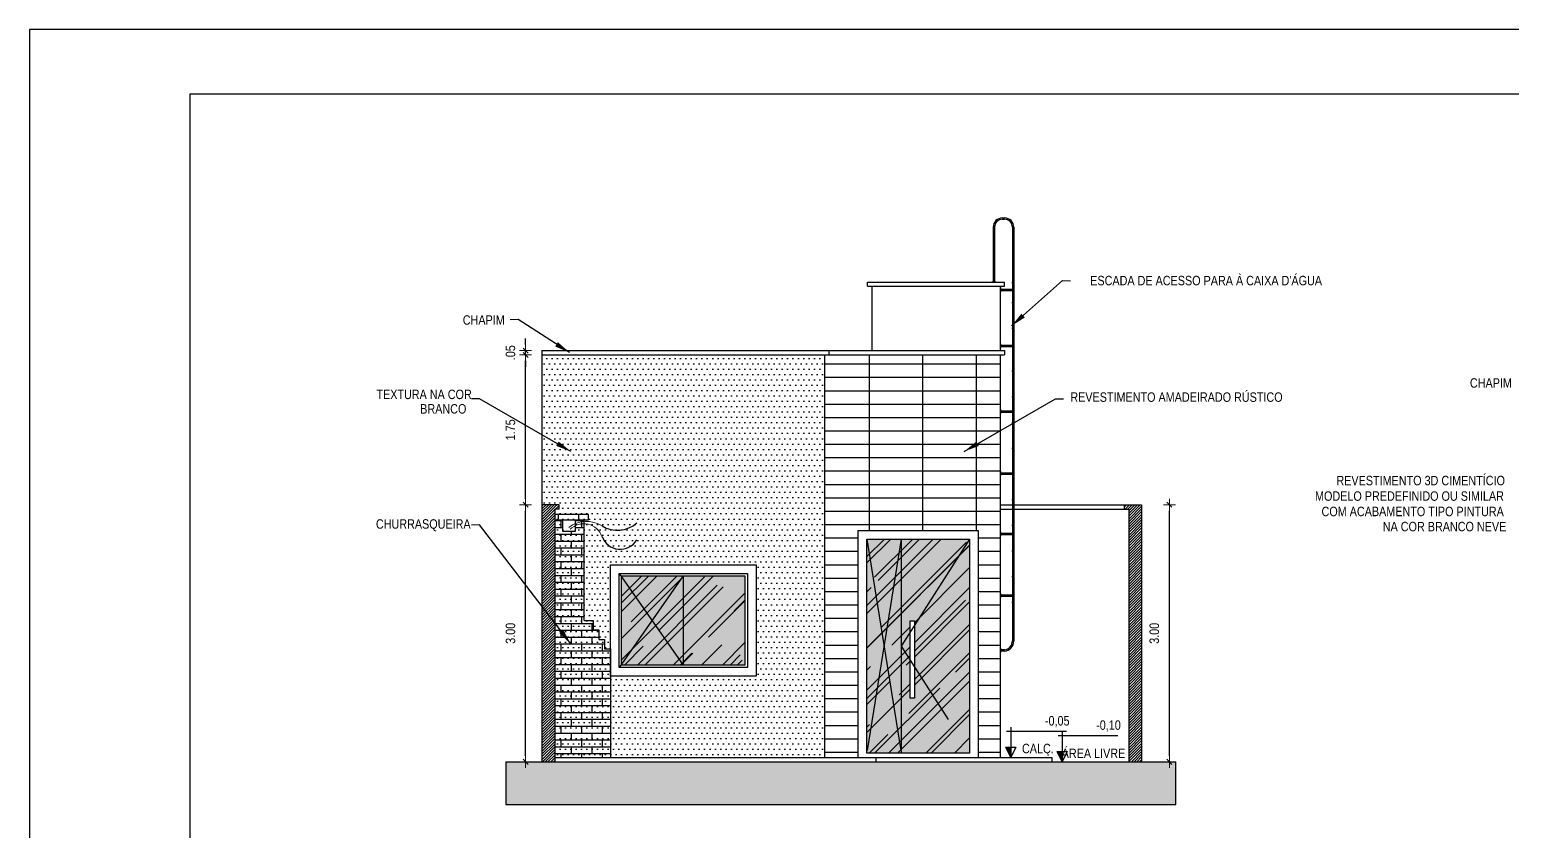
# Model space of a CAD drawing. Header units: millimetres. Extents: x -677 to -23, y -135 to 1112.
# Drawn here: x -227.97 to -210.68, y 873.78 to 883.13 of the extents above; entities that cross this region are included whole.
import ezdxf
from ezdxf.enums import TextEntityAlignment as Align

# ---------------------------------------------------------------- set-up
doc = ezdxf.new("R2010")
doc.units = ezdxf.units.MM
doc.header["$LTSCALE"] = 20
doc.header["$MEASUREMENT"] = 0
doc.header["$PDSIZE"] = -5
doc.linetypes.add('CONTINU', pattern=[0])
doc.linetypes.add('HIDDEN2', pattern=[0.1875, 0.125, -0.0625])
doc.layers.get('0').update_dxf_attribs({"linetype": 'CONTINUOUS'})
doc.layers.get('Defpoints').update_dxf_attribs({"linetype": 'CONTINUOUS'})
for name, color, linetype in [('alfa_145_colori', 7, 'CONTINUOUS'), ('COTA', 7, 'CONTINUOUS'), ('COTAS', 7, 'CONTINUOUS'), ('E-hatch', 8, 'CONTINUOUS'), ('E-txt-g', 3, 'CONTINUOUS'), ('V2', 11, 'CONTINUOUS')]:
    doc.layers.add(name, color=color, linetype=linetype)
for name, color, linetype, lineweight in [('AMBIENTACIÓN', 3, 'CONTINUOUS', 0), ('E-Cta-W', 7, 'CONTINUOUS', 20), ('E-Pen-C', 4, 'CONTINUOUS', 15), ('E-Pen-G', 3, 'CONTINUOUS', 30), ('E-Txt-W', 7, 'CONTINUOUS', 20)]:
    doc.layers.add(name, color=color, linetype=linetype, lineweight=lineweight)
doc.styles.add('F2', font='swissc.ttf')
doc.styles.add('REG60', font='romans.shx', dxfattribs={"width": 0.8, "height": 0.15})
doc.styles.add('REG80', font='romans.shx', dxfattribs={"width": 0.8, "height": 0.2})
doc.dimstyles.new('DIMENSION-1', dxfattribs={"dimtxt": 0.11, "dimasz": 0.07, "dimexe": 1, "dimexo": 0, "dimgap": 0.12, "dimtad": 1, "dimzin": 7, "dimdsep": 46, "dimtxsty": 'F2', "dimblk1": 'TRACO', "dimblk2": 'TRACO', "dimsah": 1, "dimcen": 1, "dimse1": 1, "dimse2": 1, "dimclrd": 256, "dimclre": 256, "dimclrt": 6, "dimadec": 0, "dimazin": 0, "dimtfac": 1, "dimtix": 1, "dimtmove": 2, "dimatfit": 3, "dimldrblk": 'TRACO', "dimfxl": 1, "dimtolj": 1, "dimtzin": 0, "dimarcsym": 0})
doc.dimstyles.get("Standard").update_dxf_attribs({"dimtxt": 0.18, "dimasz": 0.18, "dimexe": 0.18, "dimexo": 0.0625, "dimgap": 0.09, "dimtad": 0, "dimtih": 1, "dimtoh": 1, "dimdec": 4, "dimzin": 0, "dimdsep": 46, "dimtxsty": 'Standard', "dimcen": 0.09, "dimadec": 0, "dimazin": 0, "dimtfac": 1, "dimtdec": 4, "dimtofl": 0, "dimtmove": 0, "dimatfit": 3, "dimfxl": 1, "dimtolj": 1, "dimtzin": 0, "dimarcsym": 0})
pattern_1 = [(7e-15, (-139.68553, 138.66608), (0.03125, 0.0625), [0, -0.0625])]
pattern_2 = [(45, (-139.61022, 129.3782), (0.29698485, 0.7919596), [5.25, -0.7, 1.75, -0.35]), (45, (-139.4048, 129.8311), (-0.57664558, 0.08167083), [1.05, -0.1155, 2.1, -0.2625]), (45, (-139.69684, 129.7123), (1.1211178, 1.45275088), [2.8, -0.49, 1.4, -0.35])]

# ---------------------------------------------------------------- blocks, each defined once
blk = doc.blocks.new('TXT-AMB75')
at = {"layer": 'E-txt-g', "style": 'REG80', "width": 0.8, "flags": 8}
blk.add_attdef('TXT', text='', height=0.2, dxfattribs=at).set_placement((0.005, 0.296), align=Align.CENTER)
at = {"layer": 'E-Txt-W', "style": 'REG60', "width": 0.8, "flags": 8}
blk.add_attdef('TXT', text='', height=0.15, dxfattribs=at).set_placement((0.005, 0.027), align=Align.CENTER)
blk = doc.blocks.new('TRACO')
at = {"layer": 'E-Pen-C'}
for p, q in [((-1, 0), (1, 0)), ((0, 1), (0, -1))]:
    blk.add_line(p, q, dxfattribs=at)
at = {"layer": 'E-Pen-G'}
blk.add_line((-0.42, -0.42), (0.42, 0.42), dxfattribs=at)
blk = doc.blocks.new('*D880')
at = {"color": 4, "lineweight": -2}
blk.add_line((-222.182, 874.652), (-222.182, 877.512), dxfattribs=at)
at = {"layer": 'Defpoints', "color": 0, "linetype": 'Continuous'}
for p in [(-222.182, 877.582), (-221.985, 877.582), (-221.985, 874.582)]:
    blk.add_point(p, dxfattribs=at)
at = {"color": 4, "linetype": 'Continuous', "lineweight": -2, "xscale": 0.07, "yscale": 0.07, "zscale": 0.07}
for p, rotation in [((-222.182, 877.582), 90), ((-222.182, 874.582), 270)]:
    blk.add_blockref('TRACO', p, dxfattribs=dict(at, rotation=rotation))
at = {"color": 4, "linetype": 'Continuous', "insert": (-222.358, 876.082), "char_height": 0.11, "attachment_point": 5, "rotation": 90, "style": 'F2'}
blk.add_mtext('\\A1;3.00', dxfattribs=at)
blk = doc.blocks.new('*D881')
at = {"color": 4, "lineweight": -2}
blk.add_line((-222.182, 877.652), (-222.182, 879.262), dxfattribs=at)
at = {"layer": 'Defpoints', "color": 0, "linetype": 'Continuous'}
for p in [(-222.182, 879.332), (-221.985, 879.332), (-221.985, 877.582)]:
    blk.add_point(p, dxfattribs=at)
at = {"color": 4, "linetype": 'Continuous', "lineweight": -2, "xscale": 0.07, "yscale": 0.07, "zscale": 0.07}
for p, rotation in [((-222.182, 879.332), 90), ((-222.182, 877.582), 270)]:
    blk.add_blockref('TRACO', p, dxfattribs=dict(at, rotation=rotation))
at = {"color": 4, "linetype": 'Continuous', "insert": (-222.358, 878.457), "char_height": 0.11, "attachment_point": 5, "rotation": 90, "style": 'F2'}
blk.add_mtext('\\A1;1.75', dxfattribs=at)
blk = doc.blocks.new('*D882')
at = {"color": 4, "lineweight": -2}
for p, q in [((-222.182, 879.452), (-222.182, 879.522)), ((-222.182, 879.332), (-222.182, 879.382)), ((-222.182, 879.262), (-222.182, 879.192))]:
    blk.add_line(p, q, dxfattribs=at)
at = {"layer": 'Defpoints', "color": 0, "linetype": 'Continuous'}
for p in [(-222.182, 879.382), (-221.985, 879.382), (-221.985, 879.332)]:
    blk.add_point(p, dxfattribs=at)
at = {"color": 4, "linetype": 'Continuous', "lineweight": -2, "xscale": 0.07, "yscale": 0.07, "zscale": 0.07}
for p, rotation in [((-222.182, 879.382), 270), ((-222.182, 879.332), 90)]:
    blk.add_blockref('TRACO', p, dxfattribs=dict(at, rotation=rotation))
at = {"color": 4, "linetype": 'Continuous', "insert": (-222.358, 879.357), "char_height": 0.11, "attachment_point": 5, "rotation": 90, "style": 'F2'}
blk.add_mtext('\\A1;.05', dxfattribs=at)
blk = doc.blocks.new('*D883')
at = {"color": 4, "lineweight": -2}
blk.add_line((-214.667, 874.652), (-214.667, 877.512), dxfattribs=at)
at = {"layer": 'Defpoints', "color": 0, "linetype": 'Continuous'}
for p in [(-214.991, 877.582), (-214.667, 877.582), (-214.991, 874.582)]:
    blk.add_point(p, dxfattribs=at)
at = {"color": 4, "linetype": 'Continuous', "lineweight": -2, "xscale": 0.07, "yscale": 0.07, "zscale": 0.07}
for p, rotation in [((-214.667, 877.582), 90), ((-214.667, 874.582), 270)]:
    blk.add_blockref('TRACO', p, dxfattribs=dict(at, rotation=rotation))
at = {"color": 4, "linetype": 'Continuous', "insert": (-214.843, 876.082), "char_height": 0.11, "attachment_point": 5, "rotation": 90, "style": 'F2'}
blk.add_mtext('\\A1;3.00', dxfattribs=at)

msp = doc.modelspace()

# ---------------------------------------------------------------- hatches: boundary and pattern name
h = msp.add_hatch()
h.set_pattern_fill('DOTS', color=6, style=0)
h.set_pattern_definition(pattern_1)
h.paths.add_polyline_path([(-221.447, 877.467), (-221.447, 877.407), (-221.497, 877.407), (-221.497, 876.232), (-221.395, 876.232), (-221.395, 876.121), (-221.328, 876.121), (-221.328, 876.01), (-221.261, 876.01), (-221.261, 875.899), (-221.191, 875.899), (-221.191, 876.882), (-219.491, 876.882), (-219.491, 875.582), (-221.192, 875.582), (-221.192, 874.632), (-218.691, 874.632), (-218.691, 879.332), (-221.991, 879.332), (-221.991, 877.582), (-221.791, 877.582), (-221.791, 877.532), (-221.841, 877.532), (-221.841, 877.467)])
at = {"linetype": 'Continuous'}
h = msp.add_hatch(dxfattribs=at)
h.set_pattern_fill('GRATE', color=8, scale=5, style=0)
h.set_pattern_definition([(0, (-84.41893, 307.66377), (0, 0.15625), []), (90, (-84.41893, 307.6638), (-0.625, 4e-17), [])])
h.paths.add_polyline_path([(-216.641, 879.332), (-218.641, 879.332), (-218.691, 879.332), (-218.691, 874.632), (-218.298, 874.632), (-218.298, 877.282), (-216.899, 877.282), (-216.899, 874.632), (-216.641, 874.632)])
h = msp.add_hatch()
h.set_pattern_fill('DOTS,_O', color=4)
h.set_pattern_definition(pattern_1)
h.paths.add_polyline_path([(-221.497, 877.407), (-221.605, 877.407), (-221.605, 877.36, -0.082685), (-221.497, 877.387)])
h.paths.add_polyline_path([(-221.447, 877.467), (-221.841, 877.467), (-221.841, 877.407), (-221.447, 877.407)])
h = msp.add_hatch()
h.set_pattern_fill('DOTS,_O', color=4)
h.set_pattern_definition(pattern_1)
h.paths.add_polyline_path([(-221.497, 877.362, 0.124316), (-221.605, 877.337), (-221.605, 877.27), (-221.746, 877.27), (-221.746, 877.407), (-221.841, 877.407), (-221.841, 874.632), (-221.192, 874.632), (-221.192, 875.899), (-221.261, 875.899), (-221.261, 876.01), (-221.328, 876.01), (-221.328, 876.121), (-221.395, 876.121), (-221.395, 876.232), (-221.497, 876.232)])
h.paths.add_polyline_path([(-221.497, 877.362), (-221.497, 877.387, 0.082685), (-221.605, 877.36), (-221.605, 877.337, -0.124316)], flags=17)
at = {"layer": 'alfa_145_colori'}
h = msp.add_hatch(color=254, dxfattribs=at)
h.set_gradient(color1=(194, 211, 224), one_color=1, tint=1, name='CURVED')
h.paths.add_polyline_path([(-217.798, 877.182), (-218.198, 877.182), (-217.998, 875.932)])
h.paths.add_polyline_path([(-218.198, 877.182), (-218.198, 874.682), (-217.998, 875.932)])
h.paths.add_polyline_path([(-217.798, 877.182), (-217.998, 875.932), (-217.798, 874.682)])
h.paths.add_polyline_path([(-217.998, 875.932), (-218.198, 874.682), (-217.798, 874.682)])
h.paths.add_polyline_path([(-217.693, 876.098), (-217.798, 875.932), (-217.693, 875.767)])
h.paths.add_polyline_path([(-216.999, 877.182), (-217.644, 876.173), (-217.644, 875.692), (-216.999, 874.682)])
h.paths.add_polyline_path([(-217.644, 875.692), (-217.644, 875.326), (-217.693, 875.326), (-217.693, 875.767), (-217.798, 875.932), (-217.798, 874.682), (-216.999, 874.682)])
h.paths.add_polyline_path([(-216.999, 877.182), (-217.798, 877.182), (-217.798, 875.932), (-217.693, 876.098), (-217.693, 876.229), (-217.644, 876.229), (-217.644, 876.173)])
h = msp.add_hatch(color=254, dxfattribs=at)
h.set_gradient(color1=(194, 211, 224), one_color=1, tint=1, name='CURVED')
h.paths.add_polyline_path([(-220.341, 876.752), (-221.061, 876.752), (-221.061, 876.74), (-220.705, 876.232)])
h.paths.add_polyline_path([(-221.061, 876.74), (-221.061, 875.725), (-220.705, 876.232)])
h.paths.add_polyline_path([(-220.705, 876.232), (-221.061, 875.725), (-221.061, 875.712), (-220.341, 875.712)])
h.paths.add_polyline_path([(-220.341, 876.752), (-220.705, 876.232), (-220.341, 875.712)])
h.paths.add_polyline_path([(-219.621, 876.752), (-220.341, 876.752), (-220.341, 875.712), (-219.621, 875.712)])
at = {"layer": 'COTA', "linetype": 'Continuous'}
h = msp.add_hatch(dxfattribs=at)
h.set_pattern_fill('AR-BRSTD', scale=0.03, style=0)
h.set_pattern_definition([(7e-15, (-138.63886, 138.66608), (0, 0.08001), []), (90, (-138.63886, 138.66608), (-0.12, 0.08001), [0.08001, -0.08001])])
h.paths.add_polyline_path([(-221.497, 877.407), (-221.605, 877.407), (-221.605, 877.36, -0.082685), (-221.497, 877.387)])
h.paths.add_polyline_path([(-221.447, 877.467), (-221.841, 877.467), (-221.841, 877.407), (-221.447, 877.407)])
h = msp.add_hatch(dxfattribs=at)
h.set_pattern_fill('AR-BRSTD', scale=0.03, style=0)
h.set_pattern_definition([(7e-15, (-139.68553, 138.66608), (0, 0.08001), []), (90, (-139.68553, 138.66608), (-0.12, 0.08001), [0.08001, -0.08001])])
h.paths.add_polyline_path([(-221.497, 877.362, 0.124316), (-221.605, 877.337), (-221.605, 877.27), (-221.746, 877.27), (-221.746, 877.407), (-221.841, 877.407), (-221.841, 874.632), (-221.192, 874.632), (-221.192, 875.899), (-221.261, 875.899), (-221.261, 876.01), (-221.328, 876.01), (-221.328, 876.121), (-221.395, 876.121), (-221.395, 876.232), (-221.497, 876.232)])
h.paths.add_polyline_path([(-221.497, 877.387, 0.082685), (-221.605, 877.36), (-221.605, 877.337, -0.124316), (-221.497, 877.362)], flags=17)
h = msp.add_hatch(dxfattribs=at)
h.set_pattern_fill('AR-RROOF', color=8, scale=0.35, angle=45, style=0)
h.set_pattern_definition(pattern_2)
h.paths.add_polyline_path([(-217.798, 877.182), (-218.198, 877.182), (-217.998, 875.932)])
h.paths.add_polyline_path([(-218.198, 877.182), (-218.198, 874.682), (-217.998, 875.932)])
h.paths.add_polyline_path([(-217.798, 877.182), (-217.998, 875.932), (-217.798, 874.682)])
h.paths.add_polyline_path([(-217.998, 875.932), (-218.198, 874.682), (-217.798, 874.682)])
h.paths.add_polyline_path([(-217.693, 876.098), (-217.798, 875.932), (-217.693, 875.767)])
h.paths.add_polyline_path([(-216.999, 877.182), (-217.644, 876.173), (-217.644, 875.692), (-216.999, 874.682)])
h.paths.add_polyline_path([(-217.644, 875.692), (-217.644, 875.326), (-217.693, 875.326), (-217.693, 875.767), (-217.798, 875.932), (-217.798, 874.682), (-216.999, 874.682)])
h.paths.add_polyline_path([(-216.999, 877.182), (-217.798, 877.182), (-217.798, 875.932), (-217.693, 876.098), (-217.693, 876.229), (-217.644, 876.229), (-217.644, 876.173)])
h = msp.add_hatch(dxfattribs=at)
h.set_pattern_fill('AR-RROOF', color=8, scale=0.35, angle=45, style=0)
h.set_pattern_definition(pattern_2)
h.paths.add_polyline_path([(-220.341, 876.752), (-221.061, 876.752), (-221.061, 876.74), (-220.705, 876.232)])
h.paths.add_polyline_path([(-221.061, 876.74), (-221.061, 875.725), (-220.705, 876.232)])
h.paths.add_polyline_path([(-220.705, 876.232), (-221.061, 875.725), (-221.061, 875.712), (-220.341, 875.712)])
h.paths.add_polyline_path([(-220.341, 876.752), (-220.705, 876.232), (-220.341, 875.712)])
h.paths.add_polyline_path([(-219.621, 876.752), (-220.341, 876.752), (-220.341, 875.712), (-219.621, 875.712)])
at = {"layer": 'COTAS', "linetype": 'CONTINU'}
h = msp.add_hatch(dxfattribs=at)
h.set_pattern_fill('ANSI38', color=8, scale=0.25, style=0)
h.set_pattern_definition([(45, (-139.685533, 138.666077), (-0.0220970869, 0.0220970869), []), (135, (-139.685533, 138.666077), (-0.0662912607, 0.0220970869), [0.078125, -0.046875])])
h.paths.add_polyline_path([(-214.593, 874.082), (-214.593, 874.582), (-222.411, 874.582), (-222.411, 874.082)])
at = {"layer": 'E-hatch'}
h = msp.add_hatch(dxfattribs=at)
h.set_pattern_fill('ANSI31', color=256, scale=0.18, style=0)
h.set_pattern_definition([(45, (-139.685533, 138.666077), (-0.0159099026, 0.0159099026), [])])
h.paths.add_polyline_path([(-221.841, 877.532), (-221.791, 877.532), (-221.791, 877.582), (-221.991, 877.582), (-221.991, 874.582), (-221.841, 874.582)])
h.paths.add_polyline_path([(-215.141, 874.582), (-214.991, 874.582), (-214.991, 877.582), (-215.191, 877.582), (-215.191, 877.532), (-215.141, 877.532)])

# ---------------------------------------------------------------- linework, layer by layer
at = {"color": 5, "linetype": 'Continuous'}
for p, q in [((-221.991, 879.382), (-221.991, 874.582)), ((-221.991, 879.382), (-218.641, 879.382)), ((-218.641, 879.382), (-218.641, 879.332)), ((-221.991, 879.332), (-218.641, 879.332)), ((-218.691, 879.332), (-218.691, 874.632)), ((-221.991, 877.582), (-221.991, 874.582)), ((-221.791, 877.582), (-221.991, 877.582)), ((-221.841, 877.532), (-221.841, 874.582)), ((-221.841, 877.532), (-221.841, 874.582)), ((-221.791, 877.532), (-221.841, 877.532)), ((-221.791, 877.532), (-221.791, 877.582)), ((-215.191, 877.582), (-214.991, 877.582)), ((-215.191, 877.532), (-215.191, 877.582)), ((-215.191, 877.532), (-215.141, 877.532)), ((-215.141, 877.532), (-215.141, 874.582)), ((-214.991, 877.582), (-214.991, 874.582)), ((-221.841, 874.632), (-218.091, 874.632))]:
    msp.add_line(p, q, dxfattribs=at)
at = {"color": 2, "linetype": 'Continuous'}
for p, q in [((-218.641, 879.382), (-216.591, 879.382)), ((-216.591, 879.382), (-216.591, 879.332)), ((-218.641, 879.332), (-216.591, 879.332)), ((-216.641, 879.332), (-216.641, 874.632)), ((-221.497, 876.232, -0.247), (-221.497, 877.407, -0.247)), ((-218.091, 874.632), (-216.041, 874.632)), ((-216.041, 874.632), (-216.041, 874.582))]:
    msp.add_line(p, q, dxfattribs=at)
at = {"color": 8, "linetype": 'Continuous'}
for p, q in [((-216.641, 877.582), (-215.191, 877.582)), ((-216.641, 877.532), (-215.191, 877.532)), ((-220.341, 876.752), (-220.341, 875.712)), ((-222.411, 874.582), (-222.411, 874.082))]:
    msp.add_line(p, q, dxfattribs=at)
at = {"color": 7, "linetype": 'Continuous'}
msp.add_line((-217.798, 877.182), (-217.798, 874.682), dxfattribs=at)
at = {"color": 8, "linetype": 'HIDDEN2'}
for p, q in [((-221.091, 876.782), (-220.341, 875.712)), ((-220.341, 876.752), (-221.091, 875.682))]:
    msp.add_line(p, q, dxfattribs=at)
for p, q in [((-216.567, 874.941), (-215.868, 874.941)), ((-216.518, 874.987), (-216.518, 874.632)), ((-215.967, 874.891), (-215.268, 874.891)), ((-215.918, 874.937), (-215.918, 874.582)), ((-216.579, 874.754), (-216.518, 874.632)), ((-216.579, 874.754), (-216.457, 874.754)), ((-216.518, 874.632), (-216.457, 874.754)), ((-215.979, 874.704), (-215.918, 874.582)), ((-215.979, 874.704), (-215.857, 874.704)), ((-215.918, 874.582), (-215.857, 874.704))]:
    msp.add_line(p, q)
at = {"color": 1, "linetype": 'Continuous'}
msp.add_line((-222.411, 874.582), (-214.593, 874.582), dxfattribs=at)
at = {"color": 2}
msp.add_lwpolyline([(-227.971, 838.578), (-164.891, 838.578), (-164.891, 883.128), (-227.971, 883.128)], close=True, dxfattribs=at)
at = {"color": 5, "linetype": 'Continuous'}
msp.add_lwpolyline([(-226.096, 882.378), (-165.641, 882.378), (-165.641, 839.328), (-226.096, 839.328)], close=True, dxfattribs=at)
at = {"color": 2, "linetype": 'Continuous'}
for points in [[(-221.841, 877.407), (-221.447, 877.407), (-221.447, 877.467), (-221.841, 877.467)], [(-221.746, 877.407), (-221.605, 877.407), (-221.605, 877.27), (-221.746, 877.27)]]:
    msp.add_lwpolyline(points, close=True, dxfattribs=at)
at = {"color": 7, "linetype": 'Continuous'}
msp.add_lwpolyline([(-218.298, 874.632), (-218.298, 877.282), (-216.899, 877.282), (-216.899, 874.632)], dxfattribs=at)
for points in [[(-218.198, 877.182), (-216.999, 877.182), (-216.999, 874.682), (-218.198, 874.682)], [(-221.191, 876.882), (-219.491, 876.882), (-219.491, 875.582), (-221.191, 875.582)], [(-221.091, 876.782), (-219.591, 876.782), (-219.591, 875.682), (-221.091, 875.682)], [(-217.693, 876.229), (-217.644, 876.229), (-217.644, 875.326), (-217.693, 875.326)]]:
    msp.add_lwpolyline(points, close=True, dxfattribs=at)
at = {"color": 8, "linetype": 'HIDDEN2', "flags": 128}
for points in [[(-217.798, 877.182), (-218.198, 874.682)], [(-218.198, 877.182), (-217.798, 874.682)], [(-216.999, 877.182), (-217.798, 875.932), (-216.999, 874.682)]]:
    msp.add_lwpolyline(points, dxfattribs=at)
at = {"color": 8, "linetype": 'Continuous'}
msp.add_lwpolyline([(-221.061, 876.752), (-219.621, 876.752), (-219.621, 875.712), (-221.061, 875.712)], close=True, dxfattribs=at)
at = {"color": 2, "linetype": 'Continuous'}
msp.add_lwpolyline([(-221.497, 876.232), (-221.395, 876.232), (-221.395, 876.121), (-221.328, 876.121), (-221.328, 876.01), (-221.261, 876.01), (-221.261, 875.899), (-221.192, 875.899), (-221.192, 874.632)], dxfattribs=at)
at = {"color": 5, "linetype": 'Continuous'}
msp.add_lwpolyline([(-218.091, 874.582), (-218.091, 874.632)], dxfattribs=at)
for points in [[(-216.579, 874.754), (-216.518, 874.754), (-216.518, 874.632)], [(-215.979, 874.704), (-215.918, 874.704), (-215.918, 874.582)]]:
    msp.add_solid(points)
at = {"layer": 'AMBIENTACIÓN', "color": 8, "lineweight": 13}
for centre, radius, start, end in [((-221.47, 877.049), 0.339, 57.827, 127.5649), ((-221.503, 877.135), 0.226, 19.7695, 134.6926)]:
    msp.add_arc(centre, radius, start, end, dxfattribs=at)
at = {"layer": 'COTAS', "color": 8, "linetype": 'CONTINU'}
for p, q in [((-214.593, 874.082), (-214.593, 874.582)), ((-222.411, 874.082), (-214.593, 874.082))]:
    msp.add_line(p, q, dxfattribs=at)
at = {"layer": 'COTAS', "color": 8}
for centre, radius, start, end in [((-221.109, 877.623), 0.339, 237.827, 311.9573), ((-221.077, 877.289), 0.226, 199.7695, 329.1684)]:
    msp.add_arc(centre, radius, start, end, dxfattribs=at)
at = {"layer": 'V2', "color": 8}
for p, q in [((-216.616, 880.93), (-216.591, 880.93)), ((-216.616, 880.914), (-216.591, 880.914)), ((-216.724, 880.822), (-216.724, 880.182)), ((-216.708, 880.822), (-216.708, 880.182)), ((-216.499, 880.822), (-216.499, 875.992)), ((-216.483, 880.822), (-216.483, 875.992)), ((-218.191, 880.182), (-216.591, 880.182)), ((-218.191, 880.132), (-218.191, 880.182)), ((-218.191, 880.132), (-216.591, 880.132)), ((-218.141, 880.132), (-218.141, 879.382)), ((-216.741, 880.183), (-216.691, 880.183)), ((-216.741, 880.182), (-216.741, 880.183)), ((-216.741, 880.182), (-216.691, 880.182)), ((-216.691, 880.182), (-216.691, 880.183)), ((-216.641, 880.132), (-216.591, 880.132)), ((-216.641, 880.132), (-216.641, 879.382)), ((-216.641, 880.117), (-216.641, 880.067)), ((-216.641, 880.117), (-216.64, 880.117)), ((-216.641, 880.1), (-216.499, 880.1)), ((-216.641, 880.084), (-216.499, 880.084)), ((-216.641, 880.067), (-216.64, 880.067)), ((-216.64, 880.117), (-216.64, 880.067)), ((-216.591, 880.132), (-216.591, 880.182)), ((-216.641, 879.462), (-216.641, 879.412)), ((-216.641, 879.462), (-216.64, 879.462)), ((-216.641, 879.445), (-216.499, 879.445)), ((-216.641, 879.429), (-216.499, 879.429)), ((-216.641, 879.412), (-216.64, 879.412)), ((-216.64, 879.462), (-216.64, 879.412)), ((-216.64, 879.429), (-216.64, 879.445)), ((-216.641, 878.697), (-216.641, 878.647)), ((-216.641, 878.697), (-216.64, 878.697)), ((-216.641, 878.68), (-216.499, 878.68)), ((-216.641, 878.664), (-216.499, 878.664)), ((-216.641, 878.647), (-216.64, 878.647)), ((-216.64, 878.697), (-216.64, 878.647)), ((-216.64, 878.664), (-216.64, 878.68)), ((-216.641, 877.973), (-216.641, 877.923)), ((-216.641, 877.973), (-216.64, 877.973)), ((-216.641, 877.956), (-216.499, 877.956)), ((-216.64, 877.973), (-216.64, 877.923)), ((-216.64, 877.94), (-216.64, 877.956)), ((-216.641, 877.94), (-216.499, 877.94)), ((-216.641, 877.923), (-216.64, 877.923)), ((-216.641, 877.267), (-216.641, 877.217)), ((-216.641, 877.267), (-216.64, 877.267)), ((-216.64, 877.267), (-216.64, 877.217)), ((-216.641, 877.25), (-216.499, 877.25)), ((-216.641, 877.234), (-216.499, 877.234)), ((-216.641, 877.217), (-216.64, 877.217)), ((-216.64, 877.234), (-216.64, 877.25)), ((-216.641, 876.548), (-216.641, 876.498)), ((-216.641, 876.548), (-216.64, 876.548)), ((-216.641, 876.531), (-216.499, 876.531)), ((-216.641, 876.515), (-216.499, 876.515)), ((-216.641, 876.498), (-216.64, 876.498)), ((-216.64, 876.548), (-216.64, 876.498)), ((-216.64, 876.515), (-216.64, 876.531)), ((-216.641, 875.907), (-216.641, 875.857)), ((-216.641, 875.907), (-216.64, 875.907)), ((-216.591, 875.89), (-216.641, 875.89)), ((-216.64, 875.907), (-216.64, 875.857)), ((-216.64, 875.874), (-216.64, 875.89)), ((-216.591, 875.874), (-216.641, 875.874)), ((-216.641, 875.857), (-216.64, 875.857))]:
    msp.add_line(p, q, dxfattribs=at)
for centre in [(-216.491, 880.174), (-216.491, 879.942), (-216.491, 879.642), (-216.491, 879.442), (-216.491, 879.142), (-216.491, 878.842), (-216.491, 878.542), (-216.491, 878.242), (-216.491, 877.942), (-216.491, 877.642), (-216.491, 877.342), (-216.491, 877.042), (-216.491, 876.742), (-216.491, 876.442)]:
    msp.add_circle(centre, 0.008, dxfattribs=at)
for centre, radius, start, end in [((-216.616, 880.822), 0.108, 90, 180), ((-216.616, 880.822), 0.092, 90, 180), ((-216.591, 880.822), 0.108, 0, 90), ((-216.591, 880.822), 0.092, 0, 90), ((-216.6, 875.991), 0.117, 274.3761, 0.691), ((-216.6, 875.991), 0.101, 275.1065, 0.7951)]:
    msp.add_arc(centre, radius, start, end, dxfattribs=at)

# ---------------------------------------------------------------- block references
ref = msp.add_blockref('TXT-AMB75', (-215.98, 874.79), dxfattribs=dict(xscale=0.7290000000000001, yscale=0.7290000000000001, zscale=0.7290000000000001))
ref.add_attrib('TXT', '-0,05', dxfattribs={"layer": 'E-txt-g', "color": 2, "height": 0.11, "style": 'F2'}).set_placement((-215.976, 875.006), align=Align.CENTER)
ref = msp.add_blockref('TXT-AMB75', (-215.38, 874.74), dxfattribs=dict(xscale=0.7290000000000001, yscale=0.7290000000000001, zscale=0.7290000000000001))
ref.add_attrib('TXT', '-0,10', dxfattribs={"layer": 'E-txt-g', "color": 2, "height": 0.11, "style": 'F2'}).set_placement((-215.378, 874.956), align=Align.CENTER)
ref = msp.add_blockref('TXT-AMB75', (-216.205, 874.466), dxfattribs=dict(xscale=0.7290000000000001, yscale=0.7290000000000001, zscale=0.7290000000000001))
ref.add_attrib('TXT', 'CALÇ.', dxfattribs={"layer": 'E-txt-g', "color": 2, "height": 0.11, "style": 'F2'}).set_placement((-216.202, 874.682), align=Align.CENTER)
ref = msp.add_blockref('TXT-AMB75', (-215.555, 874.41), dxfattribs=dict(xscale=0.7290000000000001, yscale=0.7290000000000001, zscale=0.7290000000000001))
ref.add_attrib('TXT', 'ÁREA LIVRE', dxfattribs={"layer": 'E-txt-g', "color": 2, "height": 0.11, "style": 'F2'}).set_placement((-215.553, 874.626), align=Align.CENTER)

# ---------------------------------------------------------------- texts
at = {"color": 4, "style": 'F2'}
for s, p in [("ESCADA DE ACESSO PARA À CAIXA D'ÁGUA", (-215.591, 880.144)), ('CHAPIM', (-222.915, 879.684)), ('CHAPIM', (-211.159, 878.949)), ('TEXTURA NA COR', (-223.923, 878.816)), ('REVESTIMENTO AMADEIRADO RÚSTICO', (-215.823, 878.784)), ('BRANCO', (-223.412, 878.647)), ('REVESTIMENTO 3D CIMENTÍCIO', (-212.717, 877.81, -9.719)), ('MODELO PREDEFINIDO OU SIMILAR', (-212.967, 877.629, -9.719)), ('COM ACABAMENTO TIPO PINTURA', (-212.891, 877.449, -9.719)), ('CHURRASQUEIRA', (-223.929, 877.303)), ('NA COR BRANCO NEVE', (-212.176, 877.273, -9.719))]:
    msp.add_text(s, height=0.11, dxfattribs=at).set_placement(p)

# ---------------------------------------------------------------- dimensions: what is measured, and where the dimension line sits
at = {"color": 8, "linetype": 'Continuous'}
for base, p1, p2, picture, middle in [((-222.182, 879.382), (-221.985, 879.332), (-221.985, 879.382), '*D882', (-222.358, 879.357)), ((-222.182, 879.332), (-221.985, 877.582), (-221.985, 879.332), '*D881', (-222.358, 878.457)), ((-222.182, 877.582), (-221.985, 874.582), (-221.985, 877.582), '*D880', (-222.358, 876.082)), ((-214.667, 877.582), (-214.991, 874.582), (-214.991, 877.582), '*D883', (-214.843, 876.082))]:
    dim = msp.add_linear_dim(base=base, p1=p1, p2=p2, angle=90, dimstyle='DIMENSION-1', override={"dimclrd": 4, "dimclrt": 4, "dimadec": 8, "dimfxl": 0.5, "dimfxlon": 1}, dxfattribs=at)
    dim.commit()
    dim.dimension.update_dxf_attribs({"geometry": picture, "text_midpoint": middle})

# ---------------------------------------------------------------- leaders
at = {"layer": 'E-Cta-W', "color": 4}
for points in [[(-216.509, 879.671), (-215.913, 880.199), (-215.821, 880.197)], [(-221.669, 879.358), (-222.27, 879.744), (-222.363, 879.742)], [(-221.654, 878.205), (-222.721, 878.819), (-222.814, 878.817)], [(-217.062, 878.205), (-215.996, 878.819), (-215.903, 878.817)], [(-221.654, 875.958), (-222.721, 877.348), (-222.814, 877.346)]]:
    msp.add_leader(points, dimstyle='Standard', dxfattribs=at)

doc.saveas('drawing.dxf')
